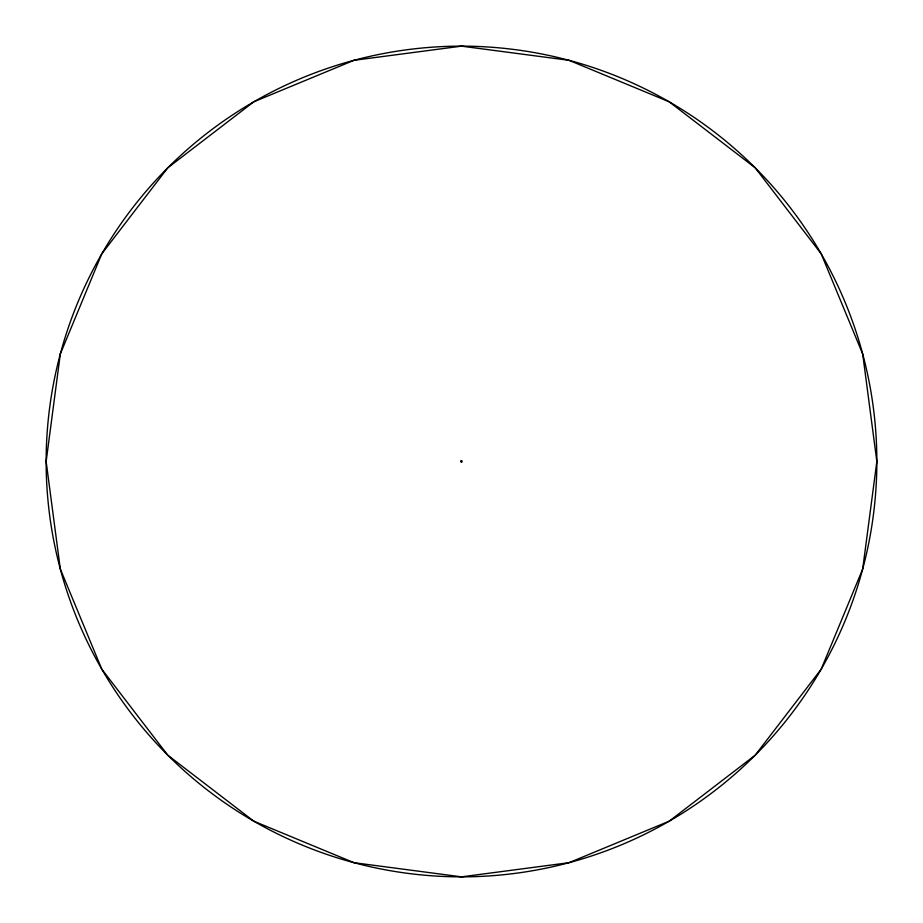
<?xml version="1.0" encoding="UTF-8"?>
<svg xmlns="http://www.w3.org/2000/svg" width="923" height="923" viewBox="0 0 923 923"><rect width="100%" height="100%" fill="white"/><g stroke="black" fill="none" stroke-linecap="round" stroke-linejoin="round"><path stroke-width="1.38" d="M60.307 354.005L46.15 461.5L60.307 568.995L101.795 669.175L167.801 755.199L253.825 821.205L354.005 862.693L461.5 876.85L568.995 862.693L669.175 821.205L755.199 755.199L821.205 669.175L862.693 568.995L876.85 461.5L862.693 354.005L821.205 253.825L755.199 167.801L669.175 101.795L568.995 60.307L461.5 46.15L354.005 60.307L253.825 101.795L167.801 167.801L101.795 253.825L60.307 354.005M460.612 461.258C461.742 464.788 463.346 458.777 460.612 461.258M253.825 821.205A415.35 415.35 0 0 0 876.85 461.5A415.35 415.35 0 0 0 253.825 101.795A415.35 415.35 0 0 0 253.825 821.205"/></g></svg>
